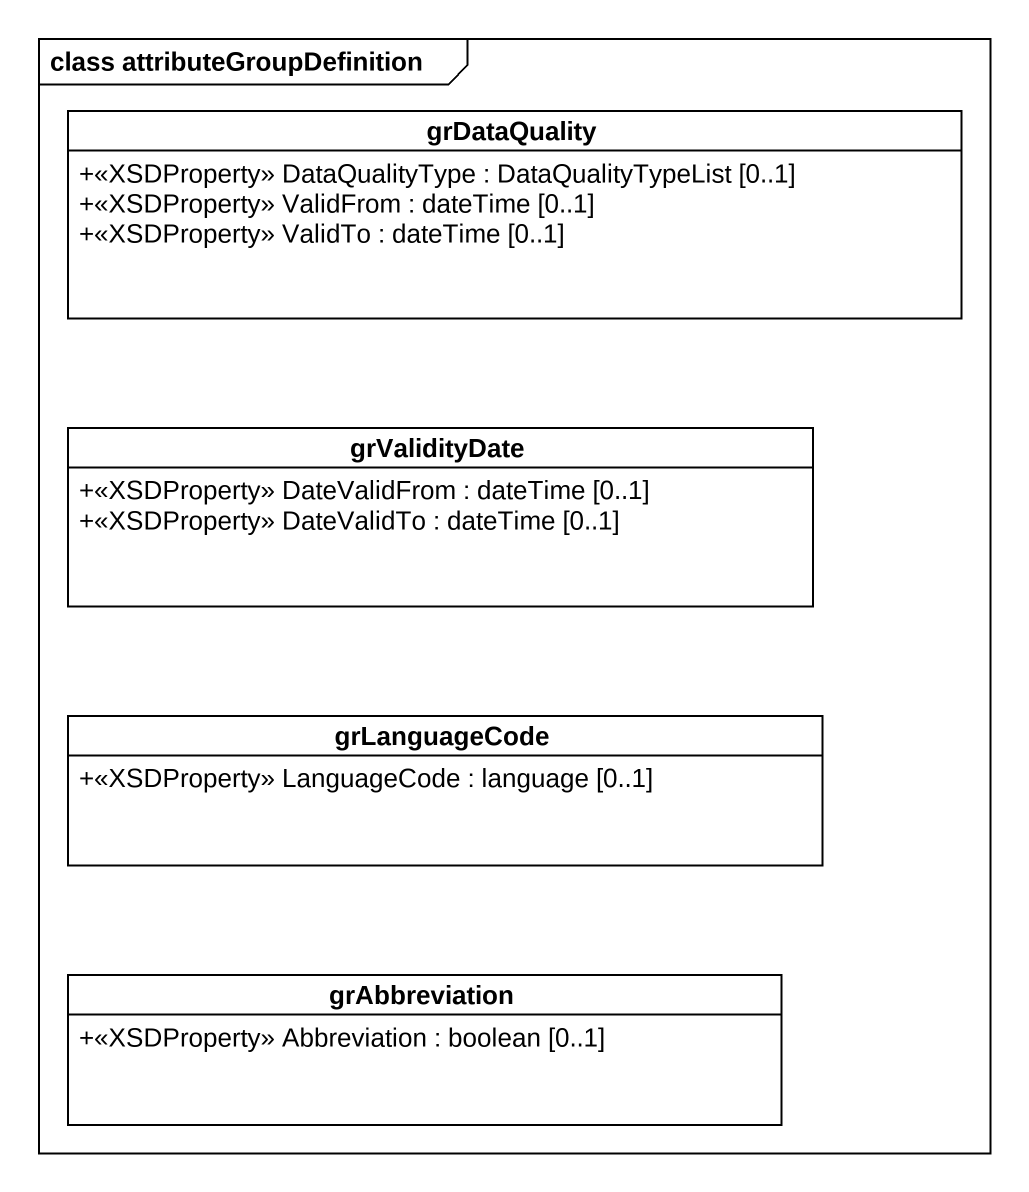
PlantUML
@startuml
mainframe class attributeGroupDefinition
hide circle
hide empty members
skinparam classAttributeIconSize 0
class grDataQuality {
  +<<XSDProperty>> DataQualityType : DataQualityTypeList [0..1]
  +<<XSDProperty>> ValidFrom : dateTime [0..1]
  +<<XSDProperty>> ValidTo : dateTime [0..1]
}
class grValidityDate {
  +<<XSDProperty>> DateValidFrom : dateTime [0..1]
  +<<XSDProperty>> DateValidTo : dateTime [0..1]
}
class grLanguageCode {
  +<<XSDProperty>> LanguageCode : language [0..1]
}
class grAbbreviation {
  +<<XSDProperty>> Abbreviation : boolean [0..1]
}
@enduml
